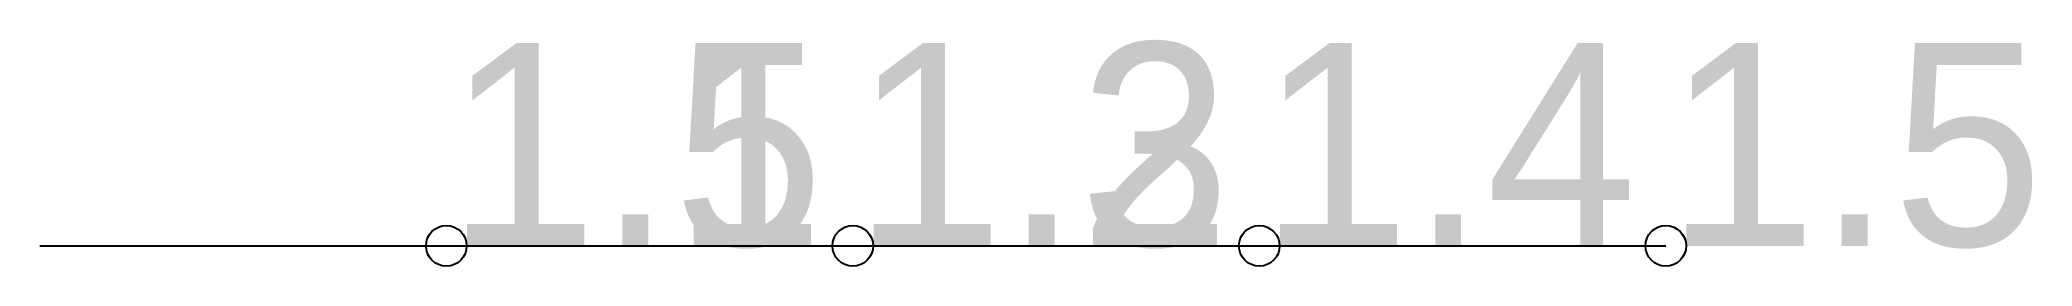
# Model space of a CAD drawing. Header units: millimetres. Extents: x 0 to 9.8, y -0.1 to 1.01.
import ezdxf

# ---------------------------------------------------------------- set-up
doc = ezdxf.new("R2010")
doc.units = ezdxf.units.MM

msp = doc.modelspace()

# ---------------------------------------------------------------- linework, layer by layer
at = {"layer": 'Shots', "color": 1}
for p, q in [((0, 0), (2, 0)), ((0, 0), (2, 0)), ((2, 0), (4, 0)), ((2, 0), (4, 0)), ((4, 0), (6, 0)), ((4, 0), (6, 0)), ((6, 0), (8, 0))]:
    msp.add_line(p, q, dxfattribs=at)
for centre in [(2, 0), (2, 0), (4, 0), (4, 0), (6, 0), (6, 0), (8, 0)]:
    msp.add_circle(centre, 0.1, dxfattribs=at)

# ---------------------------------------------------------------- texts
at = {"layer": 'Label'}
for s, p in [('1.5', (2, 0)), ('1.1', (2, 0)), ('1.3', (4, 0)), ('1.2', (4, 0)), ('1.4', (6, 0)), ('1.4', (6, 0)), ('1.5', (8, 0))]:
    msp.add_text(s, height=1, dxfattribs=at).set_placement(p)

doc.saveas('drawing.dxf')
